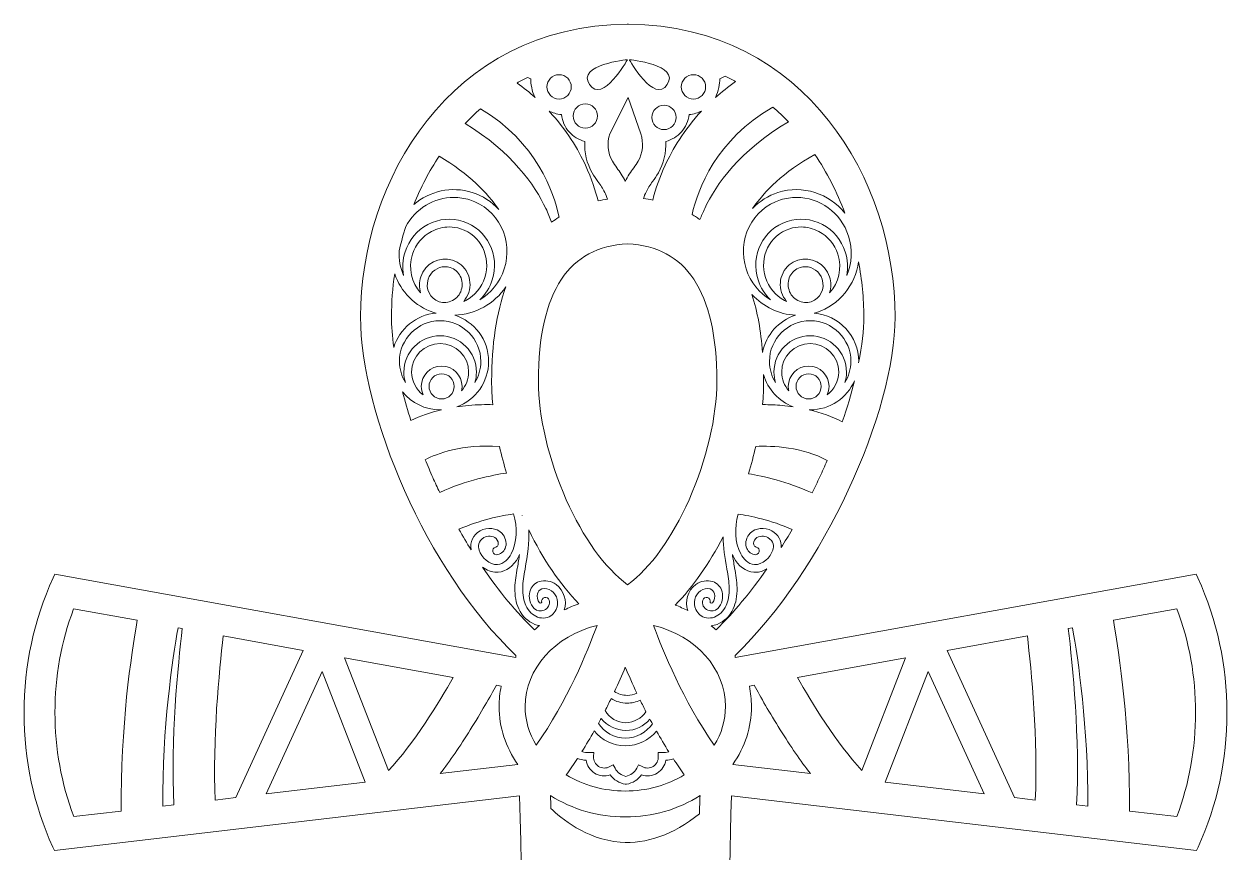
# Model space of a CAD drawing. Header units: millimetres. Extents: x 8 to 1245, y -403 to -66.
# Drawn here: x 508 to 739.7, y -232.7 to -72.9 of the extents above; entities that cross this region are included whole.
import ezdxf

# ---------------------------------------------------------------- set-up
doc = ezdxf.new("R2010")
doc.units = ezdxf.units.MM
doc.header["$MEASUREMENT"] = 0
doc.layers.add('Layer 4', color=7, linetype='Continuous')

msp = doc.modelspace()

# ---------------------------------------------------------------- linework, layer by layer
at = {"layer": 'Layer 4', "lineweight": 0}
for points in [[(554.63, -221.33), (565.42, -197.7), (573.74, -219.08), (554.63, -221.33)], [(673.85, -219.08), (682.16, -197.7), (692.95, -221.33), (673.85, -219.08)]]:
    msp.add_lwpolyline(points, dxfattribs=at)
for points, knots in [([(734.1, -179.65), (734.1, -179.65), (733.78, -178.94), (733.78, -178.94), (733.78, -178.94), (644.98, -195.01), (644.98, -195.01), (644.98, -194.87), (644.97, -194.74), (644.97, -194.6), (644.97, -194.6), (644.98, -194.6), (644.98, -194.6), (662.02, -178.21), (675.79, -147.85), (675.79, -129.37), (675.79, -103.24), (658.72, -73.3), (624.44, -72.9), (624.44, -72.9), (624.44, -72.9), (624.44, -72.9), (624.39, -72.9), (624.35, -72.9), (624.31, -72.9), (624.26, -72.9), (624.22, -72.9), (624.18, -72.9), (624.18, -72.9), (624.18, -72.9), (624.18, -72.9), (589.9, -73.3), (572.82, -103.24), (572.82, -129.37), (572.82, -147.97), (585.47, -178.27), (602.74, -194.6), (602.74, -194.6), (602.74, -194.6), (602.74, -194.6), (602.74, -194.74), (602.74, -194.87), (602.74, -195.01), (602.74, -195.01), (513.93, -178.94), (513.93, -178.94), (513.93, -178.94), (513.61, -179.65), (513.61, -179.65), (509.89, -187.85), (508.01, -196.61), (508.01, -205.69), (508.01, -214.71), (509.87, -223.42), (513.54, -231.58), (513.54, -231.58), (513.84, -232.25), (513.84, -232.25), (513.84, -232.25), (603.46, -221.7), (603.46, -221.7), (605.06, -268.02), (599.73, -310.27), (594.95, -337.63), (589.72, -367.52), (584.02, -386.6), (583.96, -386.79), (583.96, -386.79), (583.79, -387.36), (583.79, -387.36), (583.79, -387.36), (584.21, -387.78), (584.21, -387.78), (585.83, -389.42), (588.23, -391.17), (591.32, -392.98), (601.36, -398.83), (612.61, -401.75), (623.86, -401.75), (635.11, -401.75), (646.36, -398.83), (656.39, -392.98), (659.49, -391.17), (661.88, -389.42), (663.51, -387.78), (663.51, -387.78), (663.92, -387.36), (663.92, -387.36), (663.92, -387.36), (663.75, -386.79), (663.75, -386.79), (663.7, -386.6), (657.99, -367.52), (652.77, -337.63), (651.77, -331.92), (650.75, -325.56), (649.77, -318.65), (649.77, -318.65), (649.75, -318.53), (649.75, -318.53), (646.05, -292.35), (642.99, -258.3), (644.26, -221.7), (644.26, -221.7), (733.87, -232.25), (733.87, -232.25), (733.87, -232.25), (734.17, -231.58), (734.17, -231.58), (737.84, -223.42), (739.71, -214.71), (739.71, -205.69), (739.71, -196.61), (737.82, -187.85), (734.1, -179.65)], [0, 0, 0, 0, 1, 1, 1, 2, 2, 2, 3, 3, 3, 4, 4, 4, 5, 5, 5, 6, 6, 6, 7, 7, 7, 8, 8, 8, 9, 9, 9, 10, 10, 10, 11, 11, 11, 12, 12, 12, 13, 13, 13, 14, 14, 14, 15, 15, 15, 16, 16, 16, 17, 17, 17, 18, 18, 18, 19, 19, 19, 20, 20, 20, 21, 21, 21, 22, 22, 22, 23, 23, 23, 24, 24, 24, 25, 25, 25, 26, 26, 26, 27, 27, 27, 28, 28, 28, 29, 29, 29, 30, 30, 30, 31, 31, 31, 32, 32, 32, 33, 33, 33, 34, 34, 34, 35, 35, 35, 36, 36, 36, 37, 37, 37, 38, 38, 38, 38]), ([(624.22, -79.78), (624.22, -79.78), (619.43, -88.41), (616.91, -84.55), (614.4, -80.7), (624.22, -79.78), (624.22, -79.78)], [0, 0, 0, 0, 1, 1, 1, 2, 2, 2, 2]), ([(631.9, -84.55), (629.38, -88.41), (624.6, -79.78), (624.6, -79.78), (624.6, -79.78), (634.42, -80.7), (631.9, -84.55)], [0, 0, 0, 0, 1, 1, 1, 2, 2, 2, 2]), ([(605.01, -83.19), (605.21, -83.29), (605.41, -83.38), (605.61, -83.45), (605.62, -84.45), (605.79, -85.79), (606.44, -87.05), (605.38, -86.1), (604.22, -85.17), (602.96, -84.27), (603.63, -83.89), (604.31, -83.53), (605.01, -83.19)], [0, 0, 0, 0, 1, 1, 1, 2, 2, 2, 3, 3, 3, 4, 4, 4, 4]), ([(611.07, -82.66), (612.36, -82.66), (613.41, -83.71), (613.41, -85.01), (613.41, -86.3), (612.36, -87.35), (611.07, -87.35), (609.77, -87.35), (608.72, -86.3), (608.72, -85.01), (608.72, -83.71), (609.77, -82.66), (611.07, -82.66)], [0, 0, 0, 0, 1, 1, 1, 2, 2, 2, 3, 3, 3, 4, 4, 4, 4]), ([(636.95, -82.66), (638.24, -82.66), (639.29, -83.71), (639.29, -85.01), (639.29, -86.3), (638.24, -87.35), (636.95, -87.35), (635.65, -87.35), (634.6, -86.3), (634.6, -85.01), (634.6, -83.71), (635.65, -82.66), (636.95, -82.66)], [0, 0, 0, 0, 1, 1, 1, 2, 2, 2, 3, 3, 3, 4, 4, 4, 4]), ([(642.02, -83.45), (642.37, -83.32), (642.71, -83.16), (643.04, -82.96), (643.73, -83.29), (644.41, -83.63), (645.07, -83.99), (643.65, -84.97), (642.36, -86), (641.18, -87.05), (641.84, -85.79), (642.01, -84.46), (642.02, -83.45)], [0, 0, 0, 0, 1, 1, 1, 2, 2, 2, 3, 3, 3, 4, 4, 4, 4]), ([(624.35, -87.05), (624.35, -87.05), (626.78, -94.07), (626.78, -94.07), (627.39, -95.79), (627.2, -97.77), (626.29, -99.36), (626.05, -99.77), (625.75, -100.19), (625.43, -100.63), (625.15, -101.02), (624.86, -101.42), (624.58, -101.85), (624.31, -102.29), (624.05, -102.74), (623.81, -103.23), (623.58, -102.74), (623.32, -102.29), (623.04, -101.85), (622.77, -101.42), (622.48, -101.02), (622.2, -100.63), (621.88, -100.19), (621.58, -99.77), (621.34, -99.36), (620.43, -97.77), (620.24, -95.79), (620.84, -94.07), (620.84, -94.07), (624.35, -87.05), (624.35, -87.05)], [0, 0, 0, 0, 1, 1, 1, 2, 2, 2, 3, 3, 3, 4, 4, 4, 5, 5, 5, 6, 6, 6, 7, 7, 7, 8, 8, 8, 9, 9, 9, 10, 10, 10, 10]), ([(595.94, -89.23), (606.77, -95.68), (610.07, -105.32), (611.07, -110.11), (611.04, -110.13), (611.01, -110.15), (610.99, -110.16), (610.52, -110.46), (610.07, -110.78), (609.62, -111.11), (609.3, -110.23), (608.93, -109.35), (608.52, -108.48), (606.39, -103.97), (601.98, -97.58), (592.97, -92.08), (593.92, -91.08), (594.91, -90.13), (595.94, -89.23)], [0, 0, 0, 0, 1, 1, 1, 2, 2, 2, 3, 3, 3, 4, 4, 4, 5, 5, 5, 6, 6, 6, 6]), ([(617.44, -101.6), (617.79, -102.22), (618.2, -102.78), (618.55, -103.27), (618.8, -103.62), (619.04, -103.94), (619.25, -104.27), (619.67, -104.93), (620.04, -105.72), (620.37, -106.65), (619.76, -106.75), (619.16, -106.87), (618.57, -107.01), (618.1, -105.14), (617.34, -102.73), (616.13, -100.1), (614.76, -97.11), (612.56, -93.36), (609.13, -89.68), (609.79, -90), (610.58, -90.25), (611.53, -90.36), (611.67, -91.59), (612.18, -92.77), (612.99, -93.69), (613.78, -94.59), (614.85, -95.23), (616.02, -95.54), (615.9, -97.65), (616.4, -99.79), (617.44, -101.6)], [0, 0, 0, 0, 1, 1, 1, 2, 2, 2, 3, 3, 3, 4, 4, 4, 5, 5, 5, 6, 6, 6, 7, 7, 7, 8, 8, 8, 9, 9, 9, 10, 10, 10, 10]), ([(616.11, -88.27), (617.4, -88.27), (618.45, -89.32), (618.45, -90.61), (618.45, -91.91), (617.4, -92.96), (616.11, -92.96), (614.82, -92.96), (613.77, -91.91), (613.77, -90.61), (613.77, -89.32), (614.82, -88.27), (616.11, -88.27)], [0, 0, 0, 0, 1, 1, 1, 2, 2, 2, 3, 3, 3, 4, 4, 4, 4]), ([(634.63, -93.69), (635.45, -92.77), (635.96, -91.59), (636.1, -90.36), (637.05, -90.25), (637.84, -90), (638.5, -89.67), (635.08, -93.35), (632.88, -97.1), (631.5, -100.1), (630.48, -102.31), (629.68, -104.56), (629.1, -106.82), (628.52, -106.71), (627.92, -106.61), (627.3, -106.52), (627.62, -105.65), (627.98, -104.9), (628.38, -104.27), (628.59, -103.94), (628.82, -103.62), (629.07, -103.27), (629.43, -102.78), (629.83, -102.22), (630.19, -101.6), (631.23, -99.79), (631.72, -97.65), (631.61, -95.54), (632.78, -95.23), (633.85, -94.59), (634.63, -93.69)], [0, 0, 0, 0, 1, 1, 1, 2, 2, 2, 3, 3, 3, 4, 4, 4, 5, 5, 5, 6, 6, 6, 7, 7, 7, 8, 8, 8, 9, 9, 9, 10, 10, 10, 10]), ([(633.62, -90.9), (633.62, -92.2), (632.57, -93.25), (631.28, -93.25), (629.98, -93.25), (628.93, -92.2), (628.93, -90.9), (628.93, -89.61), (629.98, -88.56), (631.28, -88.56), (632.57, -88.56), (633.62, -89.61), (633.62, -90.9)], [0, 0, 0, 0, 1, 1, 1, 2, 2, 2, 3, 3, 3, 4, 4, 4, 4]), ([(652.23, -88.92), (653.27, -89.8), (654.27, -90.75), (655.23, -91.73), (645.85, -97.29), (641.3, -103.85), (639.11, -108.48), (638.78, -109.18), (638.48, -109.89), (638.2, -110.6), (637.99, -110.45), (637.77, -110.3), (637.54, -110.16), (637.26, -109.98), (636.97, -109.8), (636.67, -109.63), (637.77, -104.8), (641.27, -95.19), (652.23, -88.92)], [0, 0, 0, 0, 1, 1, 1, 2, 2, 2, 3, 3, 3, 4, 4, 4, 5, 5, 5, 6, 6, 6, 6]), ([(587.95, -98.4), (593.75, -101.77), (597.29, -105.49), (599.44, -108.68), (598.08, -107.16), (596.34, -106.02), (594.35, -105.38), (590.34, -104.08), (586.12, -105.1), (583.07, -107.69), (584.41, -104.4), (586.05, -101.27), (587.95, -98.4)], [0, 0, 0, 0, 1, 1, 1, 2, 2, 2, 3, 3, 3, 4, 4, 4, 4]), ([(660.33, -98.03), (662.66, -101.48), (664.61, -105.29), (666.11, -109.33), (663.08, -105.57), (658.01, -103.84), (653.23, -105.38), (651.34, -105.98), (649.67, -107.04), (648.34, -108.45), (650.59, -105.19), (654.29, -101.41), (660.33, -98.03)], [0, 0, 0, 0, 1, 1, 1, 2, 2, 2, 3, 3, 3, 4, 4, 4, 4]), ([(580.24, -116.64), (580.61, -115.06), (581.03, -113.5), (581.52, -111.96), (583.39, -108.47), (586.99, -106.32), (590.79, -106.32), (591.82, -106.32), (592.86, -106.47), (593.89, -106.8), (596.52, -107.65), (598.66, -109.5), (599.91, -112.01), (601.16, -114.52), (601.37, -117.4), (600.5, -120.11), (599.66, -122.72), (597.93, -124.78), (595.77, -126.07), (596.88, -125.03), (597.71, -123.72), (598.19, -122.23), (599.72, -117.49), (597.19, -112.43), (592.56, -110.94), (590.31, -110.21), (587.91, -110.43), (585.8, -111.54), (583.7, -112.66), (582.13, -114.53), (581.4, -116.82), (580.91, -118.34), (580.84, -119.89), (581.12, -121.35), (580.48, -119.89), (580.17, -118.28), (580.24, -116.64)], [0, 0, 0, 0, 1, 1, 1, 2, 2, 2, 3, 3, 3, 4, 4, 4, 5, 5, 5, 6, 6, 6, 7, 7, 7, 8, 8, 8, 9, 9, 9, 10, 10, 10, 11, 11, 11, 12, 12, 12, 12]), ([(666.46, -121.35), (666.75, -119.89), (666.68, -118.34), (666.19, -116.82), (665.45, -114.53), (663.88, -112.66), (661.78, -111.54), (659.67, -110.43), (657.27, -110.21), (655.02, -110.94), (650.39, -112.43), (647.87, -117.49), (649.39, -122.23), (649.87, -123.72), (650.71, -125.03), (651.81, -126.07), (649.65, -124.78), (647.92, -122.72), (647.09, -120.11), (646.21, -117.4), (646.42, -114.52), (647.67, -112.01), (648.92, -109.5), (651.06, -107.65), (653.69, -106.8), (654.72, -106.47), (655.76, -106.32), (656.79, -106.32), (661.21, -106.32), (665.36, -109.22), (666.82, -113.76), (667.66, -116.36), (667.46, -119.05), (666.46, -121.35)], [0, 0, 0, 0, 1, 1, 1, 2, 2, 2, 3, 3, 3, 4, 4, 4, 5, 5, 5, 6, 6, 6, 7, 7, 7, 8, 8, 8, 9, 9, 9, 10, 10, 10, 11, 11, 11, 11]), ([(584.4, -124.7), (582.66, -122.78), (581.96, -119.97), (582.82, -117.28), (583.44, -115.36), (584.75, -113.8), (586.5, -112.87), (587.57, -112.3), (588.73, -112.02), (589.9, -112.02), (590.64, -112.02), (591.38, -112.13), (592.1, -112.36), (595.94, -113.6), (598.03, -117.82), (596.76, -121.77), (596.15, -123.68), (594.84, -125.25), (593.08, -126.18), (592.96, -126.24), (592.83, -126.3), (592.7, -126.36), (593.12, -125.86), (593.45, -125.27), (593.66, -124.63), (594.07, -123.37), (593.97, -122.03), (593.39, -120.86), (592.8, -119.68), (591.8, -118.81), (590.56, -118.42), (588.01, -117.59), (585.25, -119.04), (584.41, -121.65), (584.41, -121.65), (584.41, -121.65), (584.41, -121.65), (584.08, -122.68), (584.1, -123.74), (584.4, -124.7)], [0, 0, 0, 0, 1, 1, 1, 2, 2, 2, 3, 3, 3, 4, 4, 4, 5, 5, 5, 6, 6, 6, 7, 7, 7, 8, 8, 8, 9, 9, 9, 10, 10, 10, 11, 11, 11, 12, 12, 12, 13, 13, 13, 13]), ([(663.17, -121.65), (663.17, -121.65), (663.17, -121.65), (663.17, -121.65), (662.33, -119.04), (659.58, -117.59), (657.03, -118.42), (655.79, -118.81), (654.78, -119.68), (654.2, -120.86), (653.61, -122.03), (653.51, -123.37), (653.92, -124.63), (654.13, -125.27), (654.46, -125.86), (654.88, -126.36), (654.75, -126.3), (654.63, -126.24), (654.5, -126.18), (652.74, -125.25), (651.44, -123.68), (650.82, -121.77), (649.55, -117.82), (651.64, -113.6), (655.48, -112.36), (656.2, -112.13), (656.94, -112.02), (657.68, -112.02), (658.85, -112.02), (660.01, -112.3), (661.08, -112.87), (662.83, -113.8), (664.14, -115.36), (664.76, -117.28), (665.62, -119.97), (664.93, -122.78), (663.18, -124.7), (663.48, -123.74), (663.5, -122.68), (663.17, -121.65)], [0, 0, 0, 0, 1, 1, 1, 2, 2, 2, 3, 3, 3, 4, 4, 4, 5, 5, 5, 6, 6, 6, 7, 7, 7, 8, 8, 8, 9, 9, 9, 10, 10, 10, 11, 11, 11, 12, 12, 12, 13, 13, 13, 13]), ([(624.27, -115.26), (629.98, -115.57), (634.15, -117.81), (637.02, -122.1), (639.97, -126.52), (641.46, -133.13), (641.46, -141.75), (641.46, -148.48), (639.46, -157.02), (636.09, -164.6), (632.85, -171.91), (628.68, -177.69), (624.27, -181.03), (619.85, -177.69), (615.68, -171.91), (612.44, -164.6), (609.08, -157.02), (607.07, -148.48), (607.07, -141.75), (607.07, -133.13), (608.56, -126.52), (611.51, -122.1), (614.38, -117.81), (618.55, -115.57), (624.27, -115.26)], [0, 0, 0, 0, 1, 1, 1, 2, 2, 2, 3, 3, 3, 4, 4, 4, 5, 5, 5, 6, 6, 6, 7, 7, 7, 8, 8, 8, 8]), ([(585.84, -122.11), (586.31, -120.63), (587.66, -119.69), (589.1, -119.69), (589.43, -119.69), (589.77, -119.74), (590.1, -119.84), (590.95, -120.12), (591.64, -120.72), (592.04, -121.53), (592.45, -122.35), (592.52, -123.28), (592.23, -124.17), (591.95, -125.05), (591.35, -125.77), (590.54, -126.2), (589.74, -126.62), (588.83, -126.71), (587.97, -126.43), (586.21, -125.87), (585.25, -123.93), (585.84, -122.11)], [0, 0, 0, 0, 1, 1, 1, 2, 2, 2, 3, 3, 3, 4, 4, 4, 5, 5, 5, 6, 6, 6, 7, 7, 7, 7]), ([(657.04, -126.2), (656.23, -125.77), (655.63, -125.05), (655.35, -124.17), (655.06, -123.28), (655.13, -122.35), (655.54, -121.53), (655.94, -120.72), (656.63, -120.12), (657.49, -119.84), (657.82, -119.74), (658.15, -119.69), (658.49, -119.69), (659.92, -119.69), (661.27, -120.63), (661.74, -122.11), (662.33, -123.93), (661.37, -125.87), (659.61, -126.43), (658.76, -126.71), (657.85, -126.62), (657.04, -126.2)], [0, 0, 0, 0, 1, 1, 1, 2, 2, 2, 3, 3, 3, 4, 4, 4, 5, 5, 5, 6, 6, 6, 7, 7, 7, 7]), ([(669.75, -129.31), (669.75, -131.92), (669.41, -134.93), (668.76, -138.19), (668.77, -138.11), (668.77, -138.02), (668.77, -137.93), (668.77, -133.04), (664.98, -129.01), (660.19, -128.63), (660.35, -128.58), (660.51, -128.54), (660.68, -128.49), (665.13, -127.06), (668.13, -123.17), (668.74, -118.74), (669.4, -122.22), (669.75, -125.78), (669.75, -129.31)], [0, 0, 0, 0, 1, 1, 1, 2, 2, 2, 3, 3, 3, 4, 4, 4, 5, 5, 5, 6, 6, 6, 6]), ([(578.78, -129.31), (578.78, -126.56), (578.99, -123.8), (579.4, -121.07), (580.58, -124.49), (583.26, -127.32), (586.91, -128.49), (587.07, -128.54), (587.23, -128.58), (587.39, -128.63), (583.52, -128.94), (580.3, -131.63), (579.21, -135.23), (578.93, -133.12), (578.78, -131.12), (578.78, -129.31)], [0, 0, 0, 0, 1, 1, 1, 2, 2, 2, 3, 3, 3, 4, 4, 4, 5, 5, 5, 5]), ([(598.29, -146.28), (596.97, -146.25), (595.37, -146.27), (593.6, -146.43), (592.85, -146.49), (592.11, -146.59), (591.38, -146.7), (594.94, -145.38), (597.49, -141.95), (597.49, -137.93), (597.49, -133.77), (594.74, -130.23), (590.97, -129.03), (594.86, -128.86), (598.64, -126.87), (600.82, -123.53), (598.99, -128.57), (598.07, -134.67), (598.07, -141.75), (598.07, -143.2), (598.14, -144.72), (598.29, -146.28)], [0, 0, 0, 0, 1, 1, 1, 2, 2, 2, 3, 3, 3, 4, 4, 4, 5, 5, 5, 6, 6, 6, 7, 7, 7, 7]), ([(656.61, -129.03), (653.37, -130.06), (650.89, -132.82), (650.26, -136.22), (649.94, -132.08), (649.27, -128.34), (648.22, -125.03), (650.39, -127.43), (653.41, -128.89), (656.61, -129.03)], [0, 0, 0, 0, 1, 1, 1, 2, 2, 2, 3, 3, 3, 3]), ([(588.15, -130.09), (592.47, -130.09), (595.99, -133.61), (595.99, -137.93), (595.99, -139.44), (595.56, -140.84), (594.83, -142.03), (595.03, -141.38), (595.14, -140.7), (595.14, -139.99), (595.14, -136.13), (592, -133), (588.15, -133), (584.3, -133), (581.16, -136.13), (581.16, -139.99), (581.16, -140.7), (581.27, -141.38), (581.47, -142.03), (580.74, -140.84), (580.31, -139.44), (580.31, -137.93), (580.31, -133.61), (583.83, -130.09), (588.15, -130.09)], [0, 0, 0, 0, 1, 1, 1, 2, 2, 2, 3, 3, 3, 4, 4, 4, 5, 5, 5, 6, 6, 6, 7, 7, 7, 8, 8, 8, 8]), ([(659.43, -133), (655.58, -133), (652.45, -136.13), (652.45, -139.99), (652.45, -140.7), (652.56, -141.38), (652.75, -142.03), (652.02, -140.84), (651.59, -139.44), (651.59, -137.93), (651.59, -133.61), (655.11, -130.09), (659.43, -130.09), (663.75, -130.09), (667.27, -133.61), (667.27, -137.93), (667.27, -139.44), (666.85, -140.84), (666.11, -142.03), (666.31, -141.38), (666.42, -140.7), (666.42, -139.99), (666.42, -136.13), (663.28, -133), (659.43, -133)], [0, 0, 0, 0, 1, 1, 1, 2, 2, 2, 3, 3, 3, 4, 4, 4, 5, 5, 5, 6, 6, 6, 7, 7, 7, 8, 8, 8, 8]), ([(588.45, -138.83), (586.28, -138.83), (584.52, -140.59), (584.52, -142.75), (584.52, -143.33), (584.65, -143.88), (584.88, -144.38), (583.54, -143.38), (582.66, -141.78), (582.66, -139.99), (582.66, -136.96), (585.13, -134.5), (588.15, -134.5), (591.17, -134.5), (593.64, -136.96), (593.64, -139.99), (593.64, -141.36), (593.12, -142.61), (592.28, -143.58), (592.34, -143.31), (592.37, -143.04), (592.37, -142.75), (592.37, -140.59), (590.61, -138.83), (588.45, -138.83)], [0, 0, 0, 0, 1, 1, 1, 2, 2, 2, 3, 3, 3, 4, 4, 4, 5, 5, 5, 6, 6, 6, 7, 7, 7, 8, 8, 8, 8]), ([(659.13, -138.83), (656.97, -138.83), (655.21, -140.59), (655.21, -142.75), (655.21, -143.04), (655.24, -143.31), (655.3, -143.58), (654.46, -142.61), (653.95, -141.36), (653.95, -139.99), (653.95, -136.96), (656.41, -134.5), (659.43, -134.5), (662.46, -134.5), (664.92, -136.96), (664.92, -139.99), (664.92, -141.78), (664.04, -143.38), (662.7, -144.38), (662.93, -143.88), (663.06, -143.33), (663.06, -142.75), (663.06, -140.59), (661.3, -138.83), (659.13, -138.83)], [0, 0, 0, 0, 1, 1, 1, 2, 2, 2, 3, 3, 3, 4, 4, 4, 5, 5, 5, 6, 6, 6, 7, 7, 7, 8, 8, 8, 8]), ([(590.87, -142.75), (590.87, -144.09), (589.79, -145.18), (588.45, -145.18), (587.11, -145.18), (586.02, -144.09), (586.02, -142.75), (586.02, -141.42), (587.11, -140.33), (588.45, -140.33), (589.79, -140.33), (590.87, -141.42), (590.87, -142.75)], [0, 0, 0, 0, 1, 1, 1, 2, 2, 2, 3, 3, 3, 4, 4, 4, 4]), ([(650.45, -140.48), (651.26, -143.35), (653.41, -145.65), (656.18, -146.69), (655.47, -146.58), (654.75, -146.49), (654.03, -146.43), (652.82, -146.32), (651.59, -146.27), (650.36, -146.27), (650.32, -146.27), (650.29, -146.27), (650.25, -146.27), (650.39, -144.71), (650.46, -143.2), (650.46, -141.75), (650.46, -141.33), (650.46, -140.9), (650.45, -140.48)], [0, 0, 0, 0, 1, 1, 1, 2, 2, 2, 3, 3, 3, 4, 4, 4, 5, 5, 5, 6, 6, 6, 6]), ([(661.56, -142.75), (661.56, -144.09), (660.47, -145.18), (659.13, -145.18), (657.8, -145.18), (656.71, -144.09), (656.71, -142.75), (656.71, -141.42), (657.8, -140.33), (659.13, -140.33), (660.47, -140.33), (661.56, -141.42), (661.56, -142.75)], [0, 0, 0, 0, 1, 1, 1, 2, 2, 2, 3, 3, 3, 4, 4, 4, 4]), ([(665.62, -149.57), (663.68, -148.58), (661.52, -147.82), (659.22, -147.27), (659.29, -147.27), (659.36, -147.27), (659.43, -147.27), (663.25, -147.27), (666.53, -144.97), (667.98, -141.68), (667.35, -144.21), (666.56, -146.85), (665.62, -149.57)], [0, 0, 0, 0, 1, 1, 1, 2, 2, 2, 3, 3, 3, 4, 4, 4, 4]), ([(580.92, -143.83), (582.63, -145.93), (585.24, -147.27), (588.15, -147.27), (588.24, -147.27), (588.33, -147.27), (588.42, -147.27), (586.31, -147.77), (584.32, -148.45), (582.51, -149.32), (581.91, -147.46), (581.38, -145.62), (580.92, -143.83)], [0, 0, 0, 0, 1, 1, 1, 2, 2, 2, 3, 3, 3, 4, 4, 4, 4]), ([(586.74, -160.33), (586.25, -159.22), (585.76, -158.06), (585.28, -156.89), (587.53, -155.7), (592.35, -153.81), (599.59, -154.35), (599.98, -156.05), (600.43, -157.76), (600.94, -159.46), (598.16, -159.86), (593.26, -160.84), (588.07, -163.2), (587.61, -162.25), (587.17, -161.29), (586.74, -160.33)], [0, 0, 0, 0, 1, 1, 1, 2, 2, 2, 3, 3, 3, 4, 4, 4, 5, 5, 5, 5]), ([(661.3, -160.17), (660.82, -161.19), (660.31, -162.24), (659.78, -163.3), (654.94, -161.06), (650.36, -160.04), (647.55, -159.58), (648.09, -157.83), (648.55, -156.06), (648.95, -154.31), (652.17, -154.18), (658.03, -154.39), (662.69, -157.06), (662.23, -158.13), (661.76, -159.17), (661.3, -160.17)], [0, 0, 0, 0, 1, 1, 1, 2, 2, 2, 3, 3, 3, 4, 4, 4, 5, 5, 5, 5]), ([(596.6, -171.91), (597.29, -171.51), (598.36, -171.48), (598.95, -172.1), (599.27, -172.43), (599.43, -172.94), (599.33, -173.3), (599.29, -173.44), (599.2, -173.64), (598.85, -173.73), (598.45, -173.83), (598.2, -174.24), (598.31, -174.64), (598.41, -175.04), (598.82, -175.28), (599.22, -175.18), (600, -174.98), (600.56, -174.45), (600.77, -173.71), (601.02, -172.84), (600.72, -171.77), (600.03, -171.06), (599.03, -170.01), (597.23, -169.82), (595.85, -170.61), (594.47, -171.41), (593.85, -172.74), (594.11, -174.24), (593.32, -172.96), (592.53, -171.65), (591.77, -170.3), (595.78, -168.52), (599.71, -167.69), (602.3, -167.35), (603.12, -169.92), (602.97, -172.85), (601.84, -175.05), (601.37, -175.98), (600.43, -177), (599.2, -177.09), (597.7, -177.2), (596.1, -175.72), (595.67, -174.32), (595.45, -173.59), (595.43, -172.59), (596.6, -171.91)], [0, 0, 0, 0, 1, 1, 1, 2, 2, 2, 3, 3, 3, 4, 4, 4, 5, 5, 5, 6, 6, 6, 7, 7, 7, 8, 8, 8, 9, 9, 9, 10, 10, 10, 11, 11, 11, 12, 12, 12, 13, 13, 13, 14, 14, 14, 15, 15, 15, 15]), ([(603.94, -167.63), (603.94, -167.63), (603.94, -167.63), (603.94, -167.64), (603.93, -167.62), (603.93, -167.6), (603.92, -167.59), (603.93, -167.6), (603.94, -167.62), (603.94, -167.63)], [0, 0, 0, 0, 1, 1, 1, 2, 2, 2, 3, 3, 3, 3]), ([(653.84, -173.83), (653.93, -172.49), (653.29, -171.33), (652.04, -170.61), (650.67, -169.82), (648.87, -170.01), (647.86, -171.06), (647.17, -171.77), (646.88, -172.84), (647.12, -173.71), (647.33, -174.45), (647.9, -174.98), (648.68, -175.18), (649.08, -175.28), (649.49, -175.04), (649.59, -174.64), (649.69, -174.24), (649.45, -173.83), (649.05, -173.73), (648.7, -173.64), (648.61, -173.44), (648.57, -173.3), (648.46, -172.94), (648.62, -172.43), (648.94, -172.1), (649.54, -171.48), (650.61, -171.51), (651.29, -171.91), (652.47, -172.59), (652.45, -173.59), (652.22, -174.32), (651.8, -175.72), (650.2, -177.2), (648.7, -177.09), (647.47, -177), (646.53, -175.98), (646.05, -175.05), (644.94, -172.87), (644.78, -169.95), (645.58, -167.39), (647.89, -167.71), (651.82, -168.5), (655.96, -170.34), (655.26, -171.53), (654.56, -172.69), (653.84, -173.83)], [0, 0, 0, 0, 1, 1, 1, 2, 2, 2, 3, 3, 3, 4, 4, 4, 5, 5, 5, 6, 6, 6, 7, 7, 7, 8, 8, 8, 9, 9, 9, 10, 10, 10, 11, 11, 11, 12, 12, 12, 13, 13, 13, 14, 14, 14, 15, 15, 15, 15]), ([(605.23, -170.43), (607.96, -176.07), (611.25, -180.92), (614.88, -184.66), (613.91, -185), (612.97, -185.39), (612.07, -185.83), (612.63, -184.09), (612.02, -182.08), (610.51, -180.96), (609.54, -180.25), (608.29, -180.03), (607.24, -180.39), (606.34, -180.7), (605.7, -181.39), (605.43, -182.34), (605.16, -183.29), (605.44, -184.82), (606.27, -185.57), (606.8, -186.05), (607.49, -186.16), (608.2, -185.88), (608.96, -185.58), (609.4, -184.72), (609.17, -183.96), (609.05, -183.57), (608.63, -183.34), (608.23, -183.46), (607.83, -183.58), (607.61, -184), (607.73, -184.4), (607.73, -184.41), (607.69, -184.47), (607.64, -184.49), (607.43, -184.57), (607.35, -184.52), (607.27, -184.45), (606.92, -184.14), (606.75, -183.2), (606.88, -182.74), (607.01, -182.27), (607.3, -181.95), (607.73, -181.81), (608.31, -181.61), (609.05, -181.75), (609.61, -182.17), (610.73, -182.99), (611.1, -184.53), (610.49, -185.75), (610.26, -186.2), (610.02, -186.54), (609.74, -186.78), (609.04, -187.42), (607.91, -187.59), (606.92, -187.23), (605.98, -186.87), (605.15, -186.07), (604.66, -185.01), (604.22, -184.07), (604.02, -182.93), (604.05, -181.61), (604.08, -180.43), (604.29, -179.22), (604.5, -178.04), (604.5, -178.04), (604.52, -177.93), (604.52, -177.93), (604.98, -175.28), (605.35, -172.84), (605.23, -170.43)], [0, 0, 0, 0, 1, 1, 1, 2, 2, 2, 3, 3, 3, 4, 4, 4, 5, 5, 5, 6, 6, 6, 7, 7, 7, 8, 8, 8, 9, 9, 9, 10, 10, 10, 11, 11, 11, 12, 12, 12, 13, 13, 13, 14, 14, 14, 15, 15, 15, 16, 16, 16, 17, 17, 17, 18, 18, 18, 19, 19, 19, 20, 20, 20, 21, 21, 21, 22, 22, 22, 23, 23, 23, 23]), ([(638.15, -186.78), (637.88, -186.54), (637.64, -186.2), (637.41, -185.75), (636.79, -184.53), (637.17, -182.99), (638.28, -182.17), (638.85, -181.75), (639.59, -181.61), (640.17, -181.81), (640.6, -181.95), (640.89, -182.27), (641.02, -182.74), (641.15, -183.2), (640.98, -184.14), (640.63, -184.45), (640.55, -184.52), (640.47, -184.57), (640.25, -184.49), (640.21, -184.47), (640.17, -184.41), (640.16, -184.4), (640.29, -184), (640.06, -183.58), (639.66, -183.46), (639.27, -183.34), (638.85, -183.57), (638.73, -183.96), (638.5, -184.72), (638.93, -185.58), (639.7, -185.88), (640.41, -186.16), (641.09, -186.05), (641.63, -185.57), (642.46, -184.82), (642.73, -183.29), (642.46, -182.34), (642.2, -181.39), (641.56, -180.7), (640.66, -180.39), (639.61, -180.03), (638.35, -180.25), (637.39, -180.96), (635.83, -182.12), (635.23, -184.2), (635.88, -185.98), (635.09, -185.58), (634.27, -185.22), (633.43, -184.9), (636.86, -181.42), (639.99, -176.96), (642.65, -171.75), (642.68, -173.74), (643, -175.77), (643.38, -177.93), (643.38, -177.93), (643.4, -178.04), (643.4, -178.04), (643.6, -179.22), (643.81, -180.43), (643.84, -181.61), (643.88, -182.93), (643.67, -184.07), (643.24, -185.01), (642.74, -186.07), (641.92, -186.87), (640.98, -187.23), (639.99, -187.59), (638.85, -187.42), (638.15, -186.78)], [0, 0, 0, 0, 1, 1, 1, 2, 2, 2, 3, 3, 3, 4, 4, 4, 5, 5, 5, 6, 6, 6, 7, 7, 7, 8, 8, 8, 9, 9, 9, 10, 10, 10, 11, 11, 11, 12, 12, 12, 13, 13, 13, 14, 14, 14, 15, 15, 15, 16, 16, 16, 17, 17, 17, 18, 18, 18, 19, 19, 19, 20, 20, 20, 21, 21, 21, 22, 22, 22, 23, 23, 23, 23]), ([(596.31, -177.6), (597.11, -178.2), (598.06, -178.59), (599.04, -178.59), (599.13, -178.59), (599.22, -178.59), (599.31, -178.59), (600.85, -178.47), (602.34, -177.38), (603.18, -175.74), (603.27, -175.55), (603.36, -175.36), (603.44, -175.16), (603.33, -175.98), (603.19, -176.81), (603.04, -177.67), (603.04, -177.67), (603.02, -177.78), (603.02, -177.78), (602.81, -179.01), (602.58, -180.28), (602.55, -181.57), (602.51, -183.13), (602.76, -184.5), (603.3, -185.64), (603.96, -187.06), (605.09, -188.14), (606.39, -188.63), (606.68, -188.74), (606.98, -188.81), (607.29, -188.86), (606.96, -189.13), (606.63, -189.41), (606.32, -189.69), (602.86, -186.34), (599.47, -182.25), (596.31, -177.6)], [0, 0, 0, 0, 1, 1, 1, 2, 2, 2, 3, 3, 3, 4, 4, 4, 5, 5, 5, 6, 6, 6, 7, 7, 7, 8, 8, 8, 9, 9, 9, 10, 10, 10, 11, 11, 11, 12, 12, 12, 12]), ([(641.31, -189.69), (641.01, -189.41), (640.7, -189.15), (640.38, -188.89), (640.76, -188.85), (641.14, -188.77), (641.5, -188.63), (642.81, -188.14), (643.94, -187.06), (644.6, -185.64), (645.13, -184.5), (645.38, -183.13), (645.34, -181.57), (645.31, -180.28), (645.09, -179.01), (644.88, -177.78), (644.88, -177.78), (644.86, -177.67), (644.86, -177.67), (644.71, -176.81), (644.57, -175.98), (644.45, -175.16), (644.53, -175.36), (644.62, -175.55), (644.72, -175.74), (645.56, -177.38), (647.04, -178.47), (648.59, -178.59), (648.68, -178.59), (648.77, -178.59), (648.85, -178.59), (649.65, -178.59), (650.42, -178.34), (651.11, -177.92), (647.98, -182.4), (644.67, -186.38), (641.31, -189.69)], [0, 0, 0, 0, 1, 1, 1, 2, 2, 2, 3, 3, 3, 4, 4, 4, 5, 5, 5, 6, 6, 6, 7, 7, 7, 8, 8, 8, 9, 9, 9, 10, 10, 10, 11, 11, 11, 12, 12, 12, 12]), ([(526.72, -224.62), (526.72, -224.62), (517.59, -225.69), (517.59, -225.69), (515.18, -219.3), (513.96, -212.55), (513.96, -205.63), (513.96, -198.72), (515.17, -192), (517.56, -185.63), (517.56, -185.63), (529.8, -187.85), (529.8, -187.85), (528.64, -194.4), (526.57, -208.4), (526.72, -224.62)], [0, 0, 0, 0, 1, 1, 1, 2, 2, 2, 3, 3, 3, 4, 4, 4, 5, 5, 5, 5]), ([(730.04, -225.69), (730.04, -225.69), (720.91, -224.62), (720.91, -224.62), (721.06, -208.4), (719, -194.4), (717.83, -187.85), (717.83, -187.85), (730.07, -185.63), (730.07, -185.63), (732.46, -192), (733.67, -198.72), (733.67, -205.63), (733.67, -212.55), (732.45, -219.3), (730.04, -225.69)], [0, 0, 0, 0, 1, 1, 1, 2, 2, 2, 3, 3, 3, 4, 4, 4, 5, 5, 5, 5]), ([(536.88, -223.42), (536.88, -223.42), (534.72, -223.68), (534.72, -223.68), (534.65, -208.46), (536.57, -195.44), (537.67, -189.27), (537.67, -189.27), (538.48, -189.42), (538.48, -189.42), (537.65, -196.44), (536.22, -210.96), (536.88, -223.42)], [0, 0, 0, 0, 1, 1, 1, 2, 2, 2, 3, 3, 3, 4, 4, 4, 4]), ([(618.38, -188.83), (616.52, -193.92), (612.64, -203.35), (606.67, -211.94), (605.25, -209.64), (604.51, -207.09), (604.51, -204.47), (604.51, -197.21), (610.25, -190.84), (618.38, -188.83)], [0, 0, 0, 0, 1, 1, 1, 2, 2, 2, 3, 3, 3, 3]), ([(640.96, -211.94), (634.96, -203.28), (631.04, -193.72), (629.25, -188.83), (637.47, -190.86), (643.12, -197.18), (643.12, -204.47), (643.12, -207.09), (642.38, -209.64), (640.96, -211.94)], [0, 0, 0, 0, 1, 1, 1, 2, 2, 2, 3, 3, 3, 3]), ([(712.92, -223.68), (712.92, -223.68), (710.75, -223.42), (710.75, -223.42), (711.42, -210.96), (709.98, -196.44), (709.15, -189.42), (709.15, -189.42), (709.96, -189.27), (709.96, -189.27), (711.06, -195.44), (712.98, -208.46), (712.92, -223.68)], [0, 0, 0, 0, 1, 1, 1, 2, 2, 2, 3, 3, 3, 4, 4, 4, 4]), ([(544.84, -222.49), (544.29, -210.99), (545.59, -197.55), (546.37, -190.85), (546.37, -190.85), (561.78, -193.64), (561.78, -193.64), (561.78, -193.64), (548.82, -222.02), (548.82, -222.02), (548.82, -222.02), (544.84, -222.49), (544.84, -222.49)], [0, 0, 0, 0, 1, 1, 1, 2, 2, 2, 3, 3, 3, 4, 4, 4, 4]), ([(702.79, -222.49), (702.79, -222.49), (698.76, -222.01), (698.76, -222.01), (698.76, -222.01), (685.81, -193.65), (685.81, -193.65), (685.81, -193.65), (701.26, -190.85), (701.26, -190.85), (702.04, -197.55), (703.35, -210.98), (702.79, -222.49)], [0, 0, 0, 0, 1, 1, 1, 2, 2, 2, 3, 3, 3, 4, 4, 4, 4]), ([(569.76, -195.08), (569.76, -195.08), (590.66, -198.87), (590.66, -198.87), (587.96, -203.6), (583.06, -211.66), (578.22, -216.81), (578.22, -216.81), (569.76, -195.08), (569.76, -195.08)], [0, 0, 0, 0, 1, 1, 1, 2, 2, 2, 3, 3, 3, 3]), ([(621.73, -201.59), (622.5, -199.95), (623.19, -198.37), (623.82, -196.88), (624.48, -198.46), (625.22, -200.15), (626.05, -201.91), (625.47, -202.17), (624.83, -202.32), (624.19, -202.32), (624.19, -202.32), (624.18, -202.32), (624.18, -202.32), (623.31, -202.32), (622.46, -202.05), (621.73, -201.59)], [0, 0, 0, 0, 1, 1, 1, 2, 2, 2, 3, 3, 3, 4, 4, 4, 5, 5, 5, 5]), ([(656.97, -198.87), (656.97, -198.87), (677.81, -195.09), (677.81, -195.09), (677.81, -195.09), (669.38, -216.77), (669.38, -216.77), (664.55, -211.62), (659.66, -203.59), (656.97, -198.87)], [0, 0, 0, 0, 1, 1, 1, 2, 2, 2, 3, 3, 3, 3]), ([(588.18, -217.38), (590.04, -214.95), (591.97, -212.13), (593.96, -208.96), (596.03, -205.66), (597.77, -202.6), (598.98, -200.37), (598.98, -200.37), (599.92, -200.54), (599.92, -200.54), (599.65, -201.84), (599.51, -203.15), (599.51, -204.47), (599.51, -208.45), (600.75, -212.27), (603.12, -215.63), (603.12, -215.63), (588.18, -217.38), (588.18, -217.38)], [0, 0, 0, 0, 1, 1, 1, 2, 2, 2, 3, 3, 3, 4, 4, 4, 5, 5, 5, 6, 6, 6, 6]), ([(644.51, -215.63), (646.88, -212.27), (648.12, -208.45), (648.12, -204.47), (648.12, -203.15), (647.98, -201.84), (647.71, -200.54), (647.71, -200.54), (648.65, -200.37), (648.65, -200.37), (649.87, -202.6), (651.6, -205.67), (653.67, -208.96), (655.66, -212.13), (657.59, -214.95), (659.46, -217.38), (659.46, -217.38), (644.51, -215.63), (644.51, -215.63)], [0, 0, 0, 0, 1, 1, 1, 2, 2, 2, 3, 3, 3, 4, 4, 4, 5, 5, 5, 6, 6, 6, 6]), ([(624.18, -203.82), (624.18, -203.82), (624.19, -203.82), (624.19, -203.82), (625.06, -203.82), (625.91, -203.62), (626.7, -203.25), (627.05, -203.98), (627.42, -204.71), (627.8, -205.46), (626.97, -206.74), (625.47, -207.58), (623.94, -207.58), (623.93, -207.58), (623.93, -207.58), (623.93, -207.58), (622.31, -207.58), (620.74, -206.65), (619.94, -205.25), (620.33, -204.47), (620.72, -203.7), (621.08, -202.95), (622.02, -203.5), (623.09, -203.82), (624.18, -203.82)], [0, 0, 0, 0, 1, 1, 1, 2, 2, 2, 3, 3, 3, 4, 4, 4, 5, 5, 5, 6, 6, 6, 7, 7, 7, 8, 8, 8, 8]), ([(623.86, -210.56), (623.86, -210.56), (623.86, -210.56), (623.85, -210.56), (621.75, -210.56), (619.7, -209.44), (618.63, -207.72), (618.81, -207.4), (618.98, -207.08), (619.15, -206.76), (620.3, -208.18), (622.09, -209.08), (623.93, -209.08), (623.93, -209.08), (623.94, -209.08), (623.94, -209.08), (625.7, -209.08), (627.42, -208.25), (628.57, -206.92), (628.72, -207.21), (628.88, -207.5), (629.03, -207.78), (627.95, -209.46), (625.94, -210.56), (623.86, -210.56)], [0, 0, 0, 0, 1, 1, 1, 2, 2, 2, 3, 3, 3, 4, 4, 4, 5, 5, 5, 6, 6, 6, 7, 7, 7, 8, 8, 8, 8]), ([(630.95, -213.33), (630.95, -213.33), (630.12, -213.3), (630.12, -213.3), (630.12, -213.3), (630.16, -214.13), (630.16, -214.13), (630.21, -214.87), (629.81, -215.63), (629.19, -216.02), (628.55, -216.41), (627.7, -216.43), (627.06, -216.06), (627.06, -216.06), (626.38, -215.68), (626.38, -215.68), (626.38, -215.68), (626.02, -216.36), (626.02, -216.36), (625.6, -217.15), (624.81, -217.75), (623.93, -217.94), (623.06, -217.75), (622.27, -217.15), (621.85, -216.36), (621.85, -216.36), (621.48, -215.68), (621.48, -215.68), (621.48, -215.68), (620.81, -216.06), (620.81, -216.06), (620.17, -216.43), (619.31, -216.41), (618.68, -216.02), (618.05, -215.63), (617.66, -214.87), (617.7, -214.13), (617.7, -214.13), (617.75, -213.3), (617.75, -213.3), (617.75, -213.3), (616.92, -213.33), (616.92, -213.33), (616.42, -213.36), (615.92, -213.3), (615.44, -213.17), (616.28, -211.84), (617.08, -210.5), (617.83, -209.17), (619.24, -210.94), (621.52, -212.06), (623.85, -212.06), (623.86, -212.06), (623.86, -212.06), (623.86, -212.06), (626.17, -212.06), (628.42, -210.96), (629.83, -209.23), (630.59, -210.55), (631.38, -211.89), (632.22, -213.22), (631.8, -213.31), (631.38, -213.35), (630.95, -213.33)], [0, 0, 0, 0, 1, 1, 1, 2, 2, 2, 3, 3, 3, 4, 4, 4, 5, 5, 5, 6, 6, 6, 7, 7, 7, 8, 8, 8, 9, 9, 9, 10, 10, 10, 11, 11, 11, 12, 12, 12, 13, 13, 13, 14, 14, 14, 15, 15, 15, 16, 16, 16, 17, 17, 17, 18, 18, 18, 19, 19, 19, 20, 20, 20, 21, 21, 21, 21]), ([(623.82, -220.76), (619.72, -220.76), (615.75, -219.66), (612.45, -217.62), (613.2, -216.59), (613.91, -215.54), (614.6, -214.49), (615.13, -214.67), (615.69, -214.78), (616.25, -214.82), (616.42, -215.83), (617.01, -216.75), (617.89, -217.29), (618.79, -217.85), (619.9, -217.97), (620.9, -217.65), (621.6, -218.59), (622.65, -219.24), (623.81, -219.44), (623.81, -219.44), (623.93, -219.46), (623.93, -219.46), (623.93, -219.46), (624.06, -219.44), (624.06, -219.44), (625.22, -219.24), (626.27, -218.59), (626.97, -217.65), (627.96, -217.97), (629.08, -217.85), (629.98, -217.29), (630.85, -216.75), (631.45, -215.83), (631.62, -214.82), (632.11, -214.79), (632.6, -214.7), (633.07, -214.55), (633.75, -215.58), (634.45, -216.61), (635.18, -217.62), (631.88, -219.66), (627.91, -220.76), (623.82, -220.76)], [0, 0, 0, 0, 1, 1, 1, 2, 2, 2, 3, 3, 3, 4, 4, 4, 5, 5, 5, 6, 6, 6, 7, 7, 7, 8, 8, 8, 9, 9, 9, 10, 10, 10, 11, 11, 11, 12, 12, 12, 13, 13, 13, 14, 14, 14, 14]), ([(638.1, -225.15), (633.03, -229.19), (627.9, -231.03), (622.84, -230.62), (616.24, -230.08), (611.33, -225.91), (609.5, -224.11), (609.47, -223.28), (609.45, -222.45), (609.42, -221.62), (613.58, -224.3), (618.63, -225.76), (623.82, -225.76), (629, -225.76), (634.05, -224.3), (638.21, -221.62), (638.17, -222.76), (638.14, -223.94), (638.1, -225.15)], [0, 0, 0, 0, 1, 1, 1, 2, 2, 2, 3, 3, 3, 4, 4, 4, 5, 5, 5, 6, 6, 6, 6])]:
    msp.add_open_spline(points, degree=3, knots=knots, dxfattribs=at)

doc.saveas('drawing.dxf')
